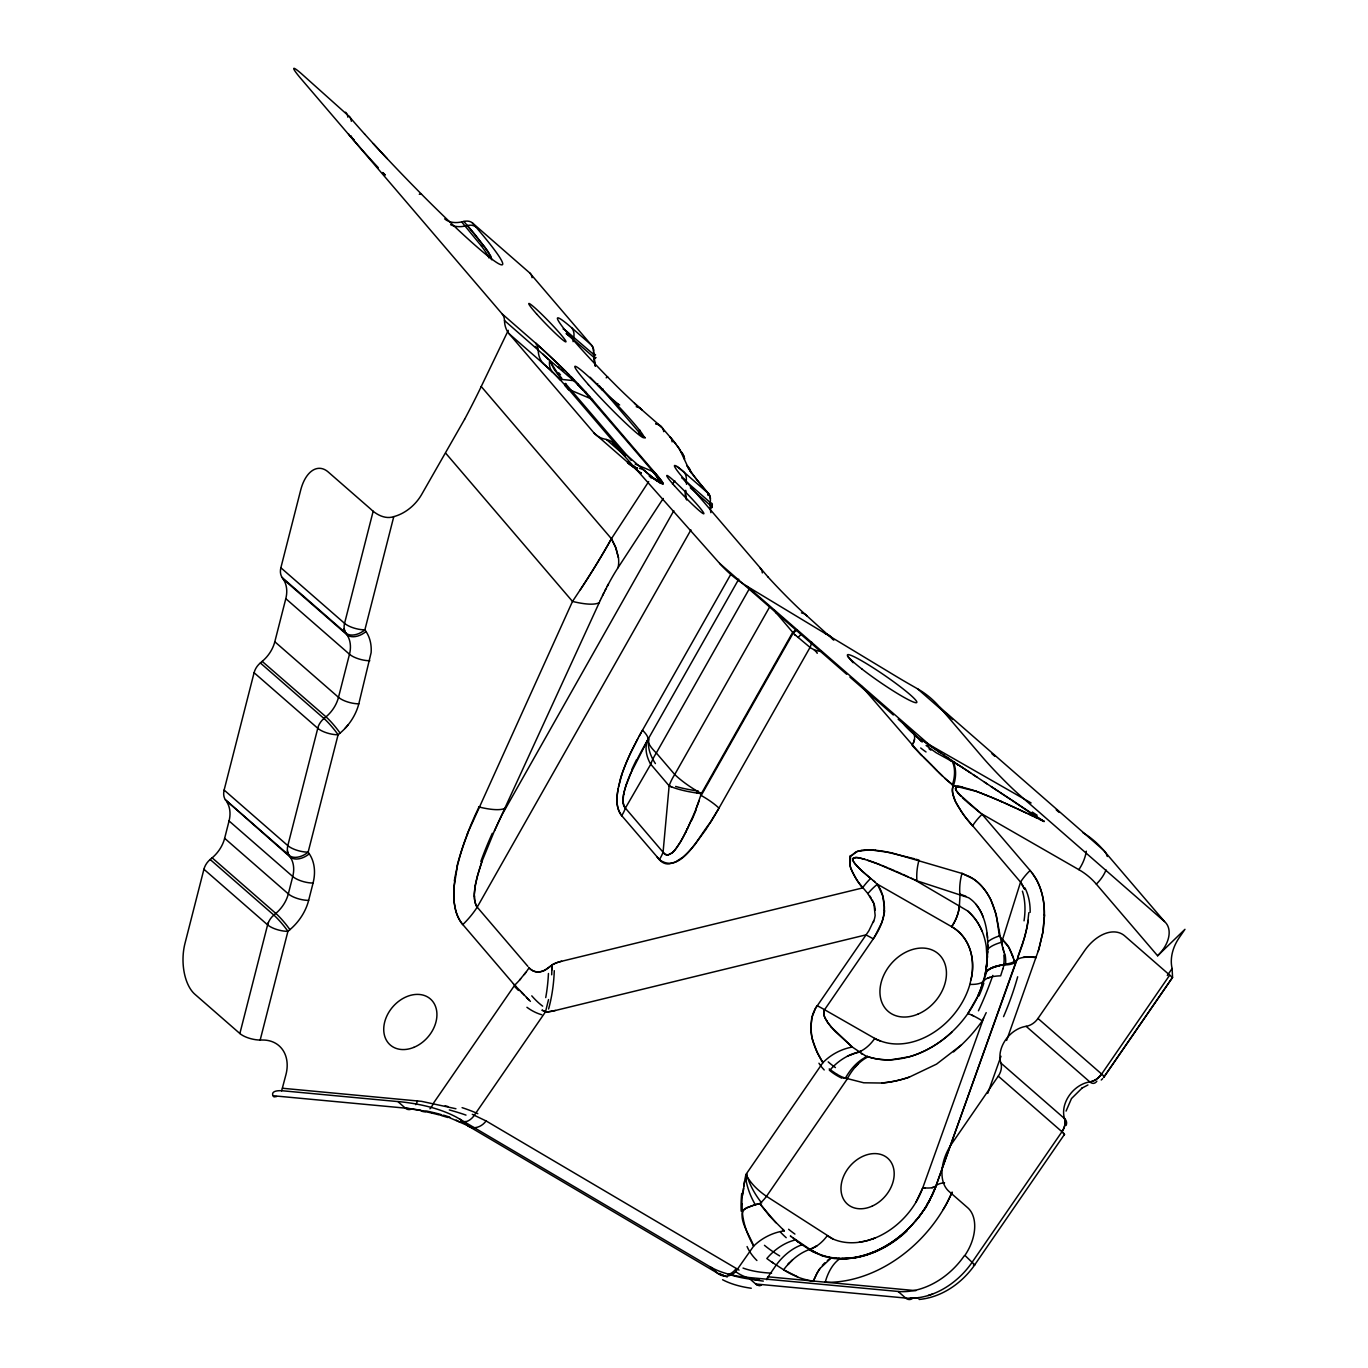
<?xml version="1.0" encoding="UTF-8"?>
<svg xmlns="http://www.w3.org/2000/svg" width="1368" height="1368" viewBox="0 0 1368 1368"><rect width="100%" height="100%" fill="white"/><g stroke="black" fill="none" stroke-linecap="round" stroke-linejoin="round"><path stroke-width="1.5" d="M527.86 966.355L477.21 907.155C471.498 897.494 475.448 885.472 477.62 875.349A158.004 118.127 -61.6 0 1 482.288 860.626L494.276 831.248L600.33 600.261M985.627 972.323A45.794 18.143 10.6 0 1 1002.402 964.936L1004.044 964.714A45.794 18.383 10.5 0 0 985.627 972.443L985.747 971.656A127.053 116.725 19.2 0 0 986.242 968.544C988.671 946.964 990.005 922.494 976 904.334A54.634 36.748 -80 0 0 968.612 897.733L916.919 880.821L876.922 863.482M987.73 947.511L987.73 944.809M474.354 894.826L474.337 896.245M551.697 974.803L552.039 964.919A46.888 32.456 -76 0 1 556.708 962.696L561.581 961.225M687.232 828.717A131.602 89.638 -84.7 0 1 679.52 843.389L677.69 846.313A41.211 27.907 -84.3 0 1 672.492 852.572L668.011 855.068L664.574 853.974L624.783 807.394L622.953 802.093L623.586 794.363M742.226 1203.96C741.422 1218.82 746.415 1233.303 753.648 1246.094L735.727 1271.641A15.253 12.637 -61.5 0 1 720.953 1275.181L467.069 1125.317L448.721 1117.331M552.022 965.551L552.039 964.919A55.558 38.458 -76 0 1 560.692 961.499L862.473 887.969A45.691 28.796 -37.1 0 1 864.319 885.489L865.294 884.275A45.948 28.967 -37.1 0 1 867.346 881.881L868.423 880.718A45.674 28.796 -37.1 0 1 870.629 878.393M552.022 966.167L551.92 969.878M1044.502 914.594L1042.792 932.925L1038.192 951.478M1044.502 915.363L1043.203 930.377L1039.064 948.622L1006.626 1040.415M987.61 952.915L987.662 951.119M710.437 508.349A15.27 3.232 2 0 0 710.112 505.134L710.214 502.501A15.27 11.577 -48.9 0 0 708.06 493.147L705.922 490.633A93.64 6.755 45.9 0 1 688.531 468.335L680.426 450.91A60.517 4.361 45.9 0 0 678.716 448.003L676.989 445.575M1028.822 912.712L1027.163 927.316L1022.529 944.347L935.917 1185.936A90.339 68.468 -48.9 0 1 931.916 1195.649L926.871 1205.071A89.484 67.955 -48.9 0 1 906.522 1230.396A89.792 68.109 -48.9 0 1 852.196 1257.756L841.747 1258.44M474.371 894.091L475.312 885.575M654.998 479.313L659.752 481.126L654.485 473.294L582.888 389.966M884.258 910.729C884.634 900.742 882.565 889.08 874.956 882.035M1064.92 1124.547L1065.108 1122.461M987.354 958.062L987.457 956.386M971.879 975.47A68.246 51.779 -48.9 0 0 951.649 926.683A30.541 19.665 -60.2 0 0 959.43 905.154L960.08 894.176L965.859 896.211M593.626 352.106L595.354 366.299M865.123 859.412C861.96 859.104 853.512 854.761 852.862 860.062A15.988 11.628 -76.9 0 0 854.863 863.413M852.777 859.155L852.897 860.181M987.115 961.328L987.251 959.72M695.97 809.052L701.391 793.594L792.482 632.785A15.253 1.419 -44.4 0 1 795.68 629.913M811.617 642.054A15.27 10.636 -54.6 0 1 810.044 647.406L718.987 808.129A295.06 204.208 -76 0 1 710.266 822.801C699.612 834.412 681.247 875.64 659.342 859.617A30.524 19.768 -40.6 0 0 663.087 852.059L669.14 785.848L650.518 763.96M742.756 1195.051L744.585 1181.439M742.978 1192.793L743.525 1188.262M454.74 880.804C452.945 895.527 452.842 912.507 462.829 924.58L513.496 983.831M986.448 967.244L986.636 965.859M1028.257 920.356L1025.008 936.293L1017.689 957.309M676.869 466.454L678.254 467.411A47.743 3.437 45.9 0 1 684.017 472.165A15.27 11.577 -48.9 0 1 686.172 481.519L686.086 481.946M573.089 341.641A30.524 23.153 -48.9 0 1 573.397 339.486L573.808 337.127A15.27 11.577 -48.9 0 0 571.653 327.773A70.828 5.113 45.9 0 0 561.359 325.276A70.828 5.113 45.9 0 0 607.854 377.243L617.242 386.682A70.828 5.113 45.9 0 0 624.064 393.351L634.547 403.252A70.828 5.113 45.9 0 0 640.104 408.297L661.411 426.901L669.807 436.717A49.505 3.574 45.9 0 1 674.698 442.634M686.035 482.254L682.991 478.834A36.799 2.651 45.9 0 0 681.709 477.842M879.077 1040.381A68.058 51.642 -48.9 0 0 969.912 984.327L971.879 975.435A68.058 51.642 -48.9 0 0 951.649 926.683L877.452 884.224A45.623 28.933 -31.6 0 0 875.469 885.865L874.186 887.011A45.965 29.138 -31.6 0 0 871.177 889.935L870.031 891.149A45.674 28.95 -31.6 0 0 867.893 893.629L873.93 903.667L875.144 915.431A26.693 19.46 -51.8 0 1 874.255 919.621L868.868 930.804L815.499 1008.353L811.737 1017.997L810.814 1029.266A98.547 54.686 -51.7 0 0 812.575 1039.902M971.041 979.898L971.879 975.435M618.233 788.276C616.609 797.288 615.549 807.992 621.688 815.619L660.419 860.763A22.298 15.424 -76 0 0 669.209 863.926L675.365 862.079L682.136 857.668M619.943 781.043C617.242 792.055 614.112 805.752 621.688 815.619M548.551 999.546L545.524 1011.79L474.371 1115.177A15.253 12.534 -68 0 1 466.933 1121.401L460.691 1122.034A15.253 12.534 -68 0 1 456.262 1120.05M457.203 867.09L454.159 886.105A97.692 74.111 -48.9 0 0 454.176 902.35L455.612 910.079A56.259 42.682 -48.9 0 0 462.76 924.631A68.725 44.494 -40.5 0 0 477.21 907.155L690.926 529.912M618.541 786.788L621.636 775.382M914.474 739.524L914.251 740.464A15.544 10.072 -40.5 0 1 913.174 743.337L912.097 745.235L913.516 746.86M289.896 929.676A15.27 1.949 49.8 0 0 275.823 913.414L212.143 857.821L210.159 859.497A15.27 11.577 -48.9 0 0 203.917 869.261L184.971 943.441A38.167 20.691 89.9 0 0 194.906 994.28L239.862 1033.524A15.27 5.506 14.3 0 0 260.176 1040.039L287.913 931.351L289.896 929.676A45.794 34.747 -48.9 0 0 308.638 900.383L313.067 883.044A45.794 34.747 -48.9 0 0 309.271 853.803L308.142 852.144L338.084 734.787L340.068 733.111A45.794 34.747 -48.9 0 0 358.809 703.819L371.121 652.673A45.794 34.747 -48.9 0 0 366.008 631.52L364.88 629.844A15.253 5.506 14.3 0 1 344.565 623.346L280.868 567.771L300.686 490.12A38.167 20.691 89.9 0 1 328.217 471.994L370.369 508.776C376.354 514.659 385.263 519.549 393.779 516.625A38.167 28.95 -48.9 0 0 421.447 494.84L464.556 419.377M623.979 792.465L626.339 784.36M986.208 1012.628L982.31 1020.802A121.991 92.545 -48.9 0 1 961.447 1044.93L936.533 1064.133L909.293 1077.129A121.803 92.408 -48.9 0 1 881.556 1083.029L863.738 1082.789L843.098 1077.522L845.236 1078.446A45.794 29.224 -69.9 0 1 867.295 1056.438L867.346 1056.455A89.707 68.041 -48.9 0 0 980.394 990.261L984.977 975.247A89.621 68.007 -48.9 0 0 986.995 957.737L986.26 946.588A89.707 68.041 -48.9 0 0 967.552 910.883L914.115 879.521M239.862 1033.524L267.598 924.854A15.27 11.577 -48.9 0 1 273.839 915.089L275.823 913.396A30.524 23.153 -48.9 0 0 288.323 893.885L292.752 876.529A30.524 23.171 -48.9 0 0 290.221 857.052L225.395 799.801A15.27 11.577 -48.9 0 1 224.13 790.054L254.089 672.714A15.27 11.577 -48.9 0 1 260.33 662.95L324.011 718.525A15.253 1.949 49.8 0 1 338.084 734.787A15.27 5.506 14.3 0 1 317.769 728.289L254.089 672.714M212.143 857.839A30.524 23.171 -48.9 0 0 224.643 838.293L229.054 820.954A30.524 23.153 -48.9 0 0 226.524 801.46M260.45 662.83L262.194 661.377A30.524 23.171 -48.9 0 0 274.814 641.746L285.809 598.671A30.524 23.171 -48.9 0 0 283.262 579.177L282.133 577.501A15.27 11.577 -48.9 0 1 280.868 567.771M317.769 728.289L287.81 845.629A15.27 11.577 -48.9 0 0 289.093 855.376L290.221 857.052A15.27 9.747 -34.1 0 0 309.271 853.803M373.173 511.222L344.565 623.346A15.27 11.577 -48.9 0 0 345.83 633.093L346.959 634.752A30.524 23.171 -48.9 0 1 349.49 654.246L338.494 697.321A30.524 23.153 -48.9 0 1 326.012 716.849L324.011 718.525M393.779 516.625L364.88 629.844A15.27 9.747 -34.1 0 1 345.83 633.093L282.133 577.501M281.637 1090.86L285.998 1074.427A38.167 28.95 -48.9 0 0 262.742 1040.022L260.176 1040.039M1015.928 961.516A30.677 11.457 19 0 1 1004.078 964.902L1002.812 968.971M267.752 924.289L268.385 922.528M982.994 983.13L983.609 981.01A80.319 55.883 -52.5 0 0 984.139 979.488L986.755 971.485A45.794 18.947 10.6 0 1 993.664 967.33L999.221 965.688M594.088 358.313A15.561 1.419 -2.2 0 0 595.268 357.988L595.696 357.664M766.884 1279.713A15.27 8.721 -84.6 0 0 768.098 1276.823L825.212 1282.175L826.46 1278.225A45.794 25.291 -88.4 0 1 838.841 1259.483L840.02 1258.68A89.843 68.229 -49 0 0 854.333 1257.637A89.912 68.4 -49.1 0 0 868.971 1253.875L872.613 1252.455M1172.547 977.402L1103.976 1076.975L1172.547 977.402L1172.12 968.527A38.167 28.95 -48.9 0 1 1179.199 937.696L1184.962 929.317L1157.619 955.787L1096.315 884.121A114.519 86.885 -48.9 0 0 1078.839 869.655L980.907 813.379M1002.812 968.971L1000.641 975.829A45.794 16.177 15.8 0 0 983.609 981.01M1066.065 1111.09L1071.469 1098.572L1082.345 1087.816M481.878 861.737L477.381 876.221A90.408 67.494 -61.6 0 0 475.209 885.575M983.643 1018.083L922.819 1187.698L915.944 1202.233A68.161 51.71 -48.9 0 1 866.406 1240.861L859.224 1242.247A68.161 51.71 -48.9 0 1 832.702 1238.878L827.178 1235.851A30.524 19.768 -57 0 1 810.01 1249.343L809.411 1249.548A45.794 29.651 -56.9 0 0 783.625 1269.778M987.764 1093.323L1000.966 1056.267M935.558 1187.202L1016.492 960.25A45.794 13.748 19.6 0 1 1036.175 957.617M873.297 922.425L873.81 921.023M467.377 833.796L572.508 601.424L583.042 585.572A118.93 15.458 -56.6 0 0 611.428 538.701L648.688 481.587M699.322 800.451L697.389 805.478A369.839 251.917 -84.7 0 1 694.414 812.917L687.386 828.871M934.703 1189.442L935.524 1187.321L934.276 1190.502M931.813 1195.615A89.604 67.887 -48.9 0 1 926.786 1205.037A88.869 67.733 -48.8 0 0 928.479 1202.489A90.476 68.674 -48.9 0 0 929.693 1200.215L936.088 1185.765A45.794 13.731 19.6 0 1 944.553 1182.79M934.173 1190.724L932.001 1195.615M691.302 820.236L685.83 832.069M700.826 793.525L701.391 793.594A45.794 12.312 29.5 0 1 674.732 774.51L656.315 752.981A45.794 12.312 29.5 0 1 648.432 738.583L630.289 774.151A109.047 69.152 -82.6 0 0 626.322 784.343M632.204 769.774L625.569 786.72A47.846 30.37 -82.6 0 0 623.688 794.398M494.395 830.992L495.9 827.708A480.544 359.305 -61.6 0 1 502.107 814.627L673.826 510.709M600.313 600.313L601.441 597.884M978.154 995.716L967.672 1013.876L968.852 1013.979A45.811 4.07 35.2 0 1 979.488 1019.143L982.31 1020.802M601.407 597.97L603.716 593.182M508.28 330.355L481.228 386.511L611.41 538.701L616.096 548.414L618.439 557.682A68.708 37.723 33.1 0 1 618.045 567.686L616.865 569.515A45.195 7.387 -63.1 0 0 609.598 581.896L604.827 590.976M602.519 595.627L606.058 588.548M636.838 760.078L637.488 758.778A329.859 209.218 -82.6 0 1 644.225 746.073L738.737 579.177M638.035 738.293L631.742 750.673A139.451 96.512 -76 0 0 619.738 780.957M634.803 744.483L633.76 746.569A160.312 110.962 -76 0 0 621.5 775.314M635.333 743.44L637.488 739.318M648.295 738.857L648.432 738.583A45.794 29.48 30 0 0 650.706 764.319L625.415 808.061A30.541 19.802 -40.5 0 1 621.688 815.653M607.238 586.256L608.435 583.999M637.933 738.481L641.353 732.222M639.215 736.104L641.917 731.213M641.831 731.384L731.179 573.654M748.963 589.42L656.315 752.981A45.828 29.669 -40.5 0 0 650.706 764.319M769.38 607.426L674.732 774.51A45.811 29.669 -40.5 0 0 669.123 785.848M701.22 795.406L793.03 633.35A15.27 1.419 -44.4 0 1 796.963 629.827M877.452 884.224L882.599 895.527L884.361 906.488A46.273 35.106 -48.9 0 1 881.659 922.836L874.46 937.148L824.323 1010.08L824.152 1015.672A45.281 30.831 -50.5 0 0 826.563 1020.596L826.699 1020.921M618.045 567.686L663.224 498.465M672.492 484.272L674.8 480.732M924.118 1209.586L922.955 1211.313A89.211 67.972 -48.8 0 1 918.082 1218.136M864.986 1055.515L852.298 1047.05A45.794 37.398 -32.3 0 0 822.886 1062.662L745.885 1174.548L745.423 1176.856A210.655 116.896 -51.7 0 0 743.85 1186.005M768.098 1276.823L776.255 1264.973A45.794 29.669 -56.9 0 1 802.041 1244.743L809.411 1249.548A91.04 69.084 -49 0 0 814.405 1252.421L821.125 1255.277A90.425 68.605 -48.9 0 0 825.383 1256.593L831.812 1257.944M1172.41 977.47L1124.735 935.917A38.167 24.573 -60.2 0 0 1084.482 950.863L1037.97 1018.459A15.27 11.577 -48.9 0 1 1026.137 1026.325A26.71 20.264 -48.9 0 0 1000.88 1063.039A15.27 11.577 -48.9 0 1 998.281 1076.154L951.752 1143.751A38.167 24.573 -60.2 0 0 948.965 1191.391L967.689 1207.739A38.167 24.573 -60.2 0 1 964.902 1255.379L972.101 1262.322A15.27 1.488 34.5 0 1 973.366 1265.024M1167.314 975.504L1172.12 968.527M1169.691 975.162L1101.65 1074.051A15.27 11.594 -48.9 0 1 1099.427 1076.736L1098.111 1077.967A15.27 11.577 -48.9 0 1 1089.817 1081.9A26.71 20.264 -48.9 0 0 1064.56 1118.614A15.27 11.577 -48.9 0 1 1061.961 1131.729L972.101 1262.322A68.691 52.121 -48.9 0 1 962.114 1274.429C947.477 1289.237 926.94 1299.822 905.684 1298.061L755.991 1284.022A15.27 8.721 -84.6 0 0 761.001 1285.322M974.58 1265.041L1064.424 1134.465M987.696 949.306A45.794 14.672 -0.2 0 1 1001.701 942.21L1020.562 882.121L965.945 817.859A203.746 141.007 -76 0 1 961.259 811.429L955.326 801.221L952.641 793.149A13.458 9.319 -76 0 1 952.402 790.721A7.678 5.301 -76 0 1 953.496 785.437A28.3 18.913 -66.8 0 0 953.171 762.044M820.065 1268.427A45.794 26.522 -80.1 0 0 816.918 1273.471L813.327 1281.064L816.901 1273.454A45.794 26.984 -80.8 0 1 820.065 1268.41L831.282 1257.859M550.979 965.791L545.387 969.809A27.89 19.306 -76 0 1 542.378 971.177A23.872 16.519 -76 0 1 529.023 967.843A68.588 43.776 -40.8 0 1 525.928 972.323L518.694 981.078A68.588 43.776 -40.8 0 1 514.727 985.131L433.485 1103.155A15.27 9.08 -79.4 0 1 429.962 1108.798M525.928 972.323L524.218 974.563M974.563 1265.143C961.721 1283.338 941.646 1297.428 919.074 1299.463M694.807 844.672L706.025 829.333L718.987 808.129A30.524 8.088 29.7 0 0 701.186 795.492M912.507 1224.428L917.979 1218.05M915.295 1221.299L916.645 1219.692M347.899 725.108L344.941 728.494M822.356 1265.434L824.784 1262.801M519.652 980.018L520.61 978.941M775.895 612.505L794.654 634.615A31.036 5.267 38.1 0 1 795.612 635.368L798.16 637.437L801.221 634.154M855.376 1066.937L858.095 1064.065M789.353 1262.989L787.848 1264.596L792.482 1259.962M1101.24 1080.002L1102.694 1078.6M906.625 1230.413L908.13 1228.96M659.752 481.126L649.184 476.064M953.513 1051.941L961.447 1044.93M262.194 661.377L325.994 716.849A15.27 1.949 49.8 0 1 340.068 733.111M551.372 965.466L550.021 966.577A38.954 26.95 -76 0 1 542.395 971.4M827.332 1260.526L829.948 1258.645M815.755 1246.59L816.884 1245.855L809.993 1249.343L790.328 1235.988L791.029 1236.535M867.346 1056.455L868.235 1056.763A45.794 28.403 -71.8 0 0 847.1 1079.198L766.507 1196.316A30.524 19.768 -56.9 0 1 759.787 1203.601L769.671 1216.152L784.309 1230.841A45.794 37.141 -29.2 0 0 753.648 1246.094C750.553 1236.005 731.675 1210.714 749.92 1206.627A46.426 32.439 -2.2 0 1 759.103 1203.72M742.277 1210.509L743.2 1209.945A45.777 31.943 -2.2 0 1 759.103 1203.755L759.702 1203.618M934.6 1186.877L935.917 1185.936A30.524 9.148 19.6 0 1 934.6 1186.877L931.95 1187.698A30.524 9.148 19.6 0 1 926.29 1187.988L922.819 1187.698A68.588 52.035 -48.9 0 1 915.944 1202.233M1081.814 1088.193L1087.953 1084.961M847.288 1056.318L851.101 1054.54M829.23 1068.887L830.273 1069.742A45.794 35.209 -46.2 0 1 856.932 1052.505L860.814 1051.154M992.45 967.826L993.664 967.33M276.558 1096.555L273.942 1096.897L273.053 1095.734A22.914 7.148 18.6 0 1 283.193 1090.843L397.866 1101.582L405.356 1108.131L411.477 1108.815M871.809 1239.203L875.4 1237.852M987.918 978.052L989.953 977.333M928.085 1295.564L932.651 1294.008M873.605 1238.553L866.406 1240.844A68.4 51.898 -48.9 0 1 859.224 1242.247M994.946 966.868L997.734 966.047A45.794 18.947 10.6 0 1 1004.026 964.867M933.404 1187.339L931.95 1187.698M555.647 1010.422L865.876 934.891A45.811 4.497 34.5 0 1 873.314 938.875M555.562 1010.439L548.893 1011.704A46.546 25.838 -51.7 0 1 545.524 1011.79L542.258 1010.234M555.083 1010.559L552.587 1011.123A51.026 28.318 -51.7 0 1 545.507 1011.824M444.668 218.863A30.524 19.768 -40.5 0 0 461.683 221.907L463.923 221.411A15.27 9.884 -40.6 0 1 472.422 222.933L529.809 273.019L591.267 344.89A15.27 9.884 -40.5 0 1 593.575 351.063M364.555 133.978L373.225 143.554A129.276 9.319 45.9 0 0 411.546 184.064L421.447 194.136A129.276 9.319 45.9 0 0 497.439 262.998A129.276 9.319 45.9 0 0 475.927 227.037A15.253 9.884 -40.5 0 0 467.429 225.515L465.188 226.011A30.541 19.768 -40.5 0 1 450.619 224.66M890.397 852.589L871.433 849.973A131.533 91.04 -76 0 0 868.064 849.904L857.326 851.409L851.118 855.872L855.718 852.059A37.535 25.975 -76 0 1 861.772 850.417M861.772 850.349L864.131 850.075A129.259 89.45 -76 0 1 875.623 850.349M918.971 1297.651L910.028 1298.283M667.635 855.103L671.859 853.102A29.173 19.87 -84.7 0 0 675.142 849.699L680.46 842.004A124.591 84.867 -84.7 0 0 685.813 832.052M855.034 857.616L855.684 857.582A41.998 30.558 -76.9 0 1 859.788 858.078L860.147 858.129A110.261 80.216 -76.9 0 1 864.029 859.104L880.376 864.832M955.941 786.292L975.811 791.2M956.642 786.292L957.771 786.292M839.456 1258.663L840.02 1258.68A90.305 68.691 -49.3 0 1 837.199 1258.663L834.514 1258.286L836.703 1258.492M924.016 1187.817L925.178 1187.92M560.042 379.483A30.455 5.113 -42.4 0 0 560.367 379.517L560.418 379.688A30.558 5.181 -43.3 0 0 561.957 379.449L573.688 380.629L578.39 385.28M282.475 1088.261L421.532 1101.343L455.937 1108.747M273.053 1095.734L406.313 1108.217L425.67 1111.261M825.212 1282.175L915.876 1290.674M964.389 1255.636A68.691 51.83 -48.9 0 1 898.212 1291.46L748.142 1277.455L756.384 1284.569A15.27 8.755 -84.7 0 0 761.446 1285.031M875.623 850.28L880.12 850.811A293.385 203.062 -76 0 1 884.549 851.495L914.747 858.847M958.01 786.292A38.047 27.805 -77.6 0 1 960.404 786.617L972.084 789.9M700.638 793.508L698.945 793.286M698.125 793.183L696.722 792.995M412.007 1108.884L420.404 1110.217A15.27 9.08 -79.4 0 0 425.516 1111.568M635.009 468.113L635.009 468.113A30.558 30.352 -81.9 0 0 640.994 472.969M960.404 786.617L961.43 786.822M828.307 1257.295L829.778 1257.585M891.85 852.897L962.166 873.502L973.4 878.94A82.029 56.772 -76 0 1 990.808 899.819C998.52 916.355 998.572 934.686 1003.855 951.923M445.164 1105.823L447.952 1106.541M440.205 1114.749L442.428 1115.382M916.184 859.275L919.005 860.147A45.794 33.02 -72.8 0 0 916.919 880.821M954.556 785.967L955.069 786.155A6.173 4.48 -74.7 0 0 955.719 786.309M867.586 860.164L869.723 860.882M972.802 790.106L976.205 791.337M870.134 861.019L874.699 862.644M976.051 791.234L981.574 793.337M954.864 786.087L955.001 786.138A5.677 4.121 -69.2 0 0 955.719 786.241M976.581 791.474L977.744 791.884M962.166 873.502L969.792 876.734A82.165 56.858 -76 0 1 990.842 899.905L996.178 914.337L999.41 935.934L1008.815 947.391L1013.466 958.301M977.898 791.918L993.048 797.989M875.434 862.934L876.426 863.293M880.633 1041.185L876.803 1039.526L878.17 1040.176M981.95 793.491L984.635 794.534M671.654 786.925L669.14 785.848A45.794 11.577 5.2 0 0 701.391 793.594M985.011 794.688L986.157 795.15M472.302 1114.339L486.085 1120.939L739.062 1270.102M881.796 865.397L887.439 867.705M986.533 795.304L989.218 796.398M989.851 796.621L997.648 799.955M635.162 464.077L653.1 471.652A15.253 9.884 -40.5 0 1 655.015 472.832L660.248 479.227A34.987 2.514 45.9 0 1 662.471 482.408L662.881 484.152L660.282 483.058A15.27 14.638 -62.1 0 0 655.272 479.604M888.841 868.287L894.45 870.681M993.561 798.177L998.418 800.28M998.007 800.092L999.7 800.844M999.119 800.571L1000.743 801.306M895.852 871.296L898.656 872.528M1000.641 801.238L1003.052 802.315M1000.23 801.049L1001.256 801.528M1001.085 801.426L1002.539 802.093M1002.59 802.093L1003.787 802.64M650.381 477.432L651.784 478.065M1004.403 802.896L1005.309 803.307M1003.941 802.691L1006.865 804.008M900.058 873.143L901.461 873.759M1005.822 803.546L1007.395 804.247M1006.762 803.956L1026.787 813.191M902.863 874.391L905.667 875.657M1007.241 804.162L1010.49 805.649M832.753 1238.878L766.507 1196.316A110.757 59.782 0.6 0 1 746.791 1176.001M817.329 1253.327L809.993 1249.343A89.792 68.109 -48.9 0 0 842.825 1258.44M1010.559 805.666L1016.082 808.197M907.087 876.29L908.489 876.939M911.293 878.222L912.712 878.872M971.639 1015.022L973.52 1015.911M1017.313 808.762L1034.738 816.97M1028.309 813.909L1029.848 814.627M1031.369 815.362L1032.891 816.08M1034.413 816.816L1035.952 817.551M544.379 1011.294L542.121 1010.165M1036.345 817.739L1044.109 821.484L1004.608 795.441M1035.149 817.158L1036.756 817.944M1039.834 819.415L1041.116 820.03M1040.963 819.962L1044.109 821.484L1037.183 817.397M876.631 1039.424L875.007 1038.569L876.717 1039.475M949.563 760.112L958.438 765.054L954.471 762.215M950.469 760.574L936.122 752.691L926.085 745.457M951.376 761.053L952.299 761.514M953.941 785.677L953.616 785.506A144.974 100.343 -76 0 1 951.718 784.103L944.69 778.135M953.77 785.591L953.616 785.506A176.387 122.077 -76 0 1 945.733 779.076L938.02 771.672M659.479 482.562L653.288 478.492M862.148 1054.13L861.276 1053.616M874.921 1038.517L824.562 1009.704A45.811 4.48 34.5 0 0 817.141 1005.702A21.255 11.799 -51.7 0 0 815.413 1008.472A25.718 14.261 -51.7 0 0 812.079 1016.732L810.745 1026.923L811.822 1036.859A160.124 88.852 -51.7 0 0 816.679 1051.137M723.398 1275.301A15.253 12.654 -59.4 0 1 717.208 1272.924L710.3 1266.905L457.22 1117.622A199.078 86.885 -14.4 0 0 397.951 1101.514M874.836 1038.466L874.75 1038.432A30.524 19.665 -60.2 0 1 858.882 1052.026M1157.619 955.787A30.524 19.768 -40.5 0 0 1164.51 921.536L1103.207 849.87L939.628 707.085A145.025 110.038 -48.9 0 0 917.483 688.771L911.105 685.129A152.703 14.963 34.5 0 1 894.022 675.074L747.321 586.444A164.228 139.724 -50.8 0 1 719.619 563.377L613.103 443.266L645.508 471.55A15.27 11.577 -48.9 0 0 639.489 468.42M904.299 724.92A160.33 121.649 -48.8 0 0 927.47 743.645L1031.096 802.965M837.113 1074.444L830.273 1069.759M660.282 483.058L662.95 483.4M958.028 764.798L960.627 766.405M960.507 766.337L970.801 773.04M962.303 767.465L969.211 771.979M783.625 1269.778L797.664 1276.891A123.205 93.469 -48.9 0 1 783.625 1269.778L773.159 1262.972A131.225 49.607 11.9 0 1 771.364 1261.758A131.619 49.761 11.9 0 1 769.055 1260.15L766.832 1258.509A45.794 33.054 -49.7 0 1 795.475 1239.887L796.997 1241.135A82.456 40.185 4.7 0 0 798.194 1242.059L800.28 1243.563A81.122 39.535 4.7 0 0 802.041 1244.743M995.887 789.695L998.623 791.474M1010.576 799.391L1006.899 796.963M1011.482 799.989L1012.405 800.588M969.485 772.185L977.299 777.349M987.354 784.018L973.024 774.544M984.361 782.068L995.562 789.456M1000.008 792.397L1003.685 794.842M1013.397 801.255L1032.276 814.234M991.133 786.549L997.392 790.67M998.195 791.217L1006.455 796.672M957.634 764.336L959.84 765.806M959.601 765.653L962.559 767.619M951.752 760.403L954.693 762.369M947.836 757.769L948.811 758.419M951.82 760.454L946.229 756.692M943.749 755.016L946.622 756.949M944.091 755.239L940.397 752.742M939.2 751.938L940.688 752.947M939.474 752.109L938.619 751.528A77.6 5.455 36.4 0 1 933.181 747.8L931.728 746.791M931.42 746.569L747.321 586.444M930.052 745.611L931.865 746.877A69.272 4.856 36.4 0 0 938.824 751.682M547.303 358.228L573.688 380.629A15.27 1.009 -44.3 0 0 574.098 379.877L568.438 374.062M657.341 481.057L655.99 480.065M929.334 745.081L927.538 743.73M634.256 467.685L633.452 467.069M794.722 1239.322L793.218 1238.228M653.887 478.458L654.81 479.176M654.485 478.92L649.509 474.952M632.785 466.556L634.085 467.548A30.524 27.428 -52 0 0 637.813 470.917M980.976 813.447L958.301 793.389M633.076 466.762L630.956 465.086A49.505 3.574 45.9 0 1 627.536 462.213L594.037 432.972L509.187 333.843A30.524 23.171 -48.9 0 1 504.484 320.539A15.27 11.577 -48.9 0 0 502.124 313.888L301.661 79.515A38.167 2.753 45.9 0 1 301.49 73.752L349.028 116.297A129.276 9.319 45.9 0 0 364.589 134.013M979.881 812.592L966.971 801.939M558.161 366.88L559.649 368.095M870.082 877.931L862.028 870.989A180.662 131.345 -77 0 1 859.754 868.851L854.812 863.499M798.16 637.437L810.044 647.406A45.093 31.207 -76 0 0 821.45 651.424M872.425 879.88L865.824 874.357M561.171 369.343L562.693 370.625M872.835 880.222L874.973 882.035M873.263 880.582L874.118 881.317M571.653 327.773L591.267 344.89A15.287 11.594 -48.9 0 1 593.421 354.261A15.27 1.368 -2.3 0 1 594.533 355.406M354.312 139.998L351.388 137.45A30.524 19.768 -40.5 0 1 348.498 133.808M593.404 354.244L566.489 331.124A59.953 4.326 45.9 0 0 563.103 328.953M573.397 339.486L593.524 357.048A15.27 1.368 -2.3 0 1 594.225 358.331M598.158 385.571A36.594 2.651 46 0 0 613.958 400.619L618.387 404.466M710.385 498.875L710.368 498.003A15.27 9.884 -40.5 0 0 708.607 493.677L684.017 472.165A47.675 3.437 45.9 0 0 680.084 474.354L767.875 576.834M502.124 313.888L535.846 343.317A15.287 11.594 -48.9 0 1 538.188 349.986A30.524 23.171 -48.9 0 0 542.908 363.272L545.9 365.957A89.826 6.481 45.9 0 1 551.954 371.515A14.877 1.06 45.9 0 1 559.803 379.517M504.484 320.539L543.558 354.774M686.172 481.502L710.214 502.501A15.253 3.232 2 0 1 710.522 505.715M690.327 487.846L710.112 505.134A15.27 3.249 2 0 1 712.164 507.271M917.483 688.771L952.778 719.568M991.971 753.785L994.895 756.333M1056.25 809.873L1059.174 812.438M509.187 333.843L542.908 363.272M1164.51 921.536L1019.656 795.116A38.167 2.753 45.9 0 1 982.019 756.658L939.628 707.085M625.347 456.074L606.469 439.59A15.476 13.064 -54.4 0 1 613.155 443.198M767.91 576.869A47.589 3.437 45.9 0 0 801.99 611.428L833.813 640.156M719.619 563.377L846.689 674.287M849.921 677.092L893.338 715.002M898.16 719.209L903 723.415M1037.97 1018.459L1101.65 1074.051A15.27 1.488 34.5 0 1 1103.378 1076.907M865.226 873.844L863.447 872.271M1026.137 1026.325L1089.817 1081.9A15.27 11.594 -49 0 0 1099.427 1076.753M1000.88 1063.039L1064.56 1118.614A15.27 9.046 -18 0 1 1066.134 1125.385M998.281 1076.154L1061.961 1131.729A15.27 1.488 34.5 0 1 1063.723 1134.602A15.253 1.488 34.5 0 0 1061.944 1131.729A15.151 11.491 -48.9 0 0 1065.056 1123.504M283.262 579.177L346.959 634.752A15.27 9.747 -34.1 0 0 366.008 631.52M285.809 598.671L349.49 654.246A15.27 5.506 14.3 0 0 369.805 660.744M274.814 641.746L338.494 697.321A15.27 5.506 14.3 0 0 358.809 703.819M898.195 1291.529L905.684 1298.061A15.27 8.721 -84.6 0 0 912.011 1298.848M224.13 790.054L287.81 845.629A15.253 5.506 14.3 0 0 308.142 852.144A15.27 9.747 -34.1 0 1 289.093 855.376L225.395 799.801M229.054 820.954L292.752 876.529A15.27 5.506 14.3 0 0 313.067 883.044M224.626 838.293L288.323 893.885A15.27 5.506 14.3 0 0 308.638 900.383M210.159 859.497L273.839 915.089A15.253 1.949 49.8 0 1 287.913 931.351A15.27 5.506 14.3 0 1 267.598 924.854L203.917 869.261M460.161 1119.28L467.069 1125.317A15.27 12.654 -59.5 0 0 486.085 1120.939M965.911 800.998L962.371 797.698M862.849 871.741L858.847 867.962M567.344 374.712L568.917 376.149M902.948 723.364A51.898 3.745 45.9 0 1 912.37 731.983L922.169 742.072M625.415 808.061L625.142 807.804A8.909 5.643 -82.6 0 1 623.004 802.606L622.902 800.964M552.142 371.72L546.824 366.795A48.307 3.471 45.9 0 0 542.891 363.255M782.599 1229.234L784.309 1230.841M921.109 741.08L912.336 731.983L913.362 733.111A15.27 9.884 -40.5 0 1 913.174 743.337M555.015 360.998L565.839 371.498M850.092 865.363C851.597 843.115 847.852 864.781 851.443 869.672A62.039 42.938 -76 0 0 854.145 875.332L854.572 876.136A120.589 83.465 -76 0 0 858.523 882.428L867.893 893.629M555.374 361.357L559.204 365.017M641.267 434.87L600.432 387.11M942.518 776.084L938.739 772.39M530.408 1001.376L522.012 992.723M560.196 365.991L567.207 372.831M921.245 754.862L929.539 763.053M923.485 757.051L928.291 761.805M922.186 755.803L920.151 753.785M921.006 754.64L913.995 747.407M516.078 986.602L514.385 984.875M601.099 388.495L596.841 384.22M567.036 372.677L568.575 374.199M919.843 753.477L861.105 685.625M528.766 999.786L526.492 997.46M928.786 762.301L931.916 765.464M930.018 763.532L931.283 764.815M935.917 769.534L938.089 771.74M571.277 376.918L572.696 378.355M937.251 770.902L932.395 765.926M931.591 765.122L932.566 766.114M775.913 1222.736L759.787 1203.601M933.181 766.747L935.609 769.226M574.132 379.808L577.98 383.792M961.02 796.364L960.336 795.663A81.806 59.474 -77 0 1 959.344 794.586A42.955 31.242 -76.9 0 1 956.813 791.474L956.283 790.55M858.044 867.141L855.769 864.679A21.272 15.458 -77.1 0 1 852.794 860.284M520.216 990.825L514.436 984.943M519.977 990.569L521.687 992.364M590.138 377.26L596.38 383.758A30.524 2.941 -44.5 0 0 597.816 383.741M521.122 991.766L522.525 993.271M522.456 993.202L524.252 995.1M378.269 167.665L375.995 165.22A95.025 6.84 45.9 0 1 354.893 141.554A30.541 19.768 -40.5 0 1 351.131 135.911M682.581 453.68A15.27 14.928 -24.2 0 1 684.547 459.152L684.325 458.006A15.287 14.945 -24.3 0 0 683.145 454.706L680.426 450.91A59.97 4.326 45.9 0 0 678.186 447.25M585.299 391.624L589.625 396.464M528.869 967.518L529.484 968.202A23.683 16.399 -76 0 0 542.378 971.195M589.625 396.446L654.981 472.815A39.176 2.821 45.9 0 1 663.309 483.759M565.942 384.117L565.292 383.365L631.178 460.332M831.385 1027.18L852.298 1047.05L835.609 1031.831A228.815 155.935 -50.2 0 1 832.924 1028.958L828.581 1023.657A89.98 61.355 -50 0 1 826.648 1020.955M847.544 656.212L853.102 662.711M1031.215 871.775L982.087 814.302A45.794 29.651 -40.5 0 0 972.494 825.913L969.519 822.373A250.053 173.069 -76 0 1 963.739 814.952L957.549 805.495A64.091 44.357 -76 0 1 953.941 798.057M472.422 222.95L475.927 227.037M463.923 221.411L485.315 247.728L490.907 256.346L491.745 259.8L488.308 252.003L475.106 234.68A118.503 8.533 45.9 0 0 467.411 225.498M461.683 221.907L481.639 246.291M559.939 379.586A24.35 1.761 45.9 0 1 567.703 388.204L622.389 452.124M445.848 453.355L572.508 601.424A68.691 16.313 24.5 0 0 599.218 602.638M656.999 856.881L659.342 859.617M708.06 493.147L708.932 494.344M513.462 983.78L514.368 984.84M561.94 379.466L554.69 370.095A48.393 46.905 -77.6 0 1 553.578 368.231L549.679 360.434M560.624 377.893L550.261 361.768M1031.044 871.587L1035.901 878.683M773.997 610.145L776.614 613.394M674.698 442.634L677.605 446.43M681.213 451.765L681.931 452.688M862.473 887.969L861.071 886.071A155.747 107.798 -76 0 1 856.334 879.128L852.178 871.416A36.149 25.017 -76 0 1 850.058 865.38M1032.395 873.314L1032.755 873.81A95.76 72.658 -48.9 0 1 1044.314 914.645M869.552 895.698L871.057 897.853M1020.699 882.309L1024.205 888.465M1020.973 882.719L1022.341 884.891M826.802 1021.075L827.212 1021.708A124.505 84.867 -50.2 0 0 831.402 1027.18M822.886 1062.662L816.628 1051.188M663.087 852.059L664.472 853.871A8.259 5.626 -84.6 0 0 667.635 855.103M1022.46 885.096L1024.632 889.422M746.706 1176.035L745.885 1174.548L746.825 1178.036L746.329 1176.258M611.41 538.701L615.344 546.499L618.439 557.682M872.374 900.11L873.93 903.667M1013.996 960.011L1014.714 961.841A10.414 2.343 -87.8 0 1 1014.338 961.242M983.301 917.21L981.779 913.619A55.165 37.073 -80 0 0 976 904.334M1012.457 955.172L1009.704 948.947A67.733 49.966 -31.4 0 0 1007.908 945.818A65.544 48.393 -35.6 0 0 1005.634 942.928L1003.086 940.226A30.541 19.768 -40.5 0 1 1001.735 942.227M1014.355 961.105L1012.833 956.266M812.541 1039.937L817.021 1052.026A270.009 149.83 -51.7 0 0 822.903 1062.645M874.34 904.898L874.956 907.411M1001.906 942.928L1002.453 945.066M707.94 493.865L708.214 495.507M1002.983 947.289L1003.719 951.136M823.81 1014.286L824.117 1010.525A3.54 2.411 -50.2 0 1 824.562 1009.704M960.302 786.822A17.596 12.791 -76.7 0 0 956.557 786.737L955.634 789.062A7.062 5.13 -76.9 0 0 956.283 790.533M875.161 908.711L875.298 910.028M987.115 933.335L987.508 937.661M955.548 788.481L956.266 787.062A4.48 3.266 -76.9 0 1 957.155 786.737L958.335 786.6A38.201 27.805 -77.2 0 1 962.183 787.028M959.43 905.154A30.524 19.699 -60.1 0 1 951.615 926.7M983.489 981.147A30.541 10.482 15.9 0 1 969.912 984.396M967.552 910.883A89.792 68.126 -48.9 0 1 982.087 931.18M951.906 1032.036A89.792 68.126 -48.9 0 1 909.754 1056.66L892.004 1059.687A89.792 68.126 -48.9 0 1 867.226 1056.506A53.198 34.303 -23.7 0 1 864.935 1055.566M986.961 957.651A89.707 68.041 -48.9 0 1 984.977 975.145M851.153 1054.779A45.828 34.901 -45.6 0 1 858.882 1052.248M642.481 730.221A30.524 8.208 29.5 0 1 647.731 739.797M622.833 800.502A25.12 15.92 -82.6 0 1 624.047 792.5M689.198 468.369A15.133 14.809 -24.4 0 1 690.635 471.567L690.943 472.695A15.287 14.945 -24.2 0 0 687.044 465.599A95.435 6.874 45.9 0 0 688.549 468.335A93.742 6.755 45.9 0 0 705.905 490.616L706.469 491.163A15.253 9.867 -40.5 0 1 708.111 494.669M349.028 116.297A15.27 9.884 -40.4 0 1 351.337 121.29M345.523 112.193A15.27 9.884 -40.5 0 1 347.831 117.169M710.881 512.658A29.104 18.605 -85.8 0 1 710.163 505.1M736.223 1268.563A15.253 12.654 -59.4 0 1 728.238 1274.617M1004.967 954.009A46.649 38.372 -36.9 0 1 1005.548 964.543M1003.855 955.206A45.298 35.927 -44.8 0 1 1003.753 964.714M1004.061 951.854A74.436 62.432 -29.8 0 1 1004.386 954.231M684.239 479.347A15.253 9.884 -40.5 0 1 686.548 484.323M760.01 567.942A15.27 9.884 -40.5 0 1 762.318 572.918M567.72 388.204A30.541 19.768 -40.5 0 0 571.499 390.547L590.634 398.618A15.27 9.884 -40.5 0 1 592.515 399.781M477.022 907.343A23.512 17.562 -61.7 0 1 474.525 896.143M454.347 880.838A211.202 160.227 -48.9 0 1 467.668 833.847M505.339 808.112A68.691 16.331 24.6 0 1 478.595 806.898M456.741 867.073A284.544 215.87 -48.9 0 1 478.988 807.017M835.438 1067.57A119.7 50.308 5.3 0 1 828.204 1061.893M824.203 1069.947A119.751 55.404 -0.9 0 1 818.953 1063.227M748.039 1277.524A119.751 48.872 -12.8 0 1 710.402 1266.871M759.599 1280.123A122.607 53.591 -13.4 0 1 730.649 1274.873M751.271 1288.246A122.658 60.021 -17.8 0 1 722.578 1279.73M843.15 1077.488A92.819 47.965 -7.8 0 1 837.165 1074.41M841.936 1078.223A92.255 48.718 -9.3 0 1 829.316 1070.135M801.443 612.881A15.27 11.577 -48.9 0 1 807 615.942M554.279 970.681A137.056 88.544 78 0 1 548.602 1008.985M606.178 377.825A15.27 1.471 -44.5 0 1 607.854 377.243M636.24 406.724A15.27 11.577 -48.9 0 1 641.814 409.784M640.104 408.28A71.102 5.13 45.9 0 1 634.53 403.252M655.853 423.841A15.27 11.577 -48.9 0 1 661.411 426.901A15.27 9.884 -40.5 0 1 663.702 431.638M656.059 423.909A14.603 11.047 -48.4 0 1 661.325 426.987M676.271 444.651A50.411 3.625 45.9 0 0 669.824 436.734A15.27 9.884 -40.6 0 1 672.115 441.847M832.821 639.454A15.27 9.884 -40.5 0 0 831.043 636.924A15.27 11.577 -48.9 0 0 825.502 633.88M653.117 477.825A88.014 6.344 45.9 0 1 645.593 471.635M649.629 475.072A67.408 4.873 46 0 1 645.662 471.721M577.98 383.792A35.072 2.531 45.9 0 1 586.427 392.873M555.494 361.528A103.335 7.438 45.9 0 0 535.743 343.214A101.677 7.336 45.9 0 1 555.134 361.169M419.309 194.307A15.27 2.633 -44.7 0 1 421.447 194.119M387.093 158.534A129.019 9.302 45.9 0 1 373.225 143.554M529.809 273.019A15.27 9.832 -37.7 0 1 532.049 277.67M514.932 986.875A206.619 75.548 24.6 0 1 518.455 990.432M542.651 1006.147A124.591 62.603 84.6 0 1 531.776 995.853M449.303 1109.927A177.994 40.185 2.8 0 1 465.992 1115.108M462.093 1107.652A178.182 43.947 1.2 0 1 477.825 1113.672M852.555 858.676A4.309 3.129 -76.9 0 1 855 857.821M317.684 728.289A15.27 11.662 -48.4 0 1 324.045 718.422M727.229 1277.011A123.992 52.531 -11.8 0 1 719.551 1273.54M417.479 1100.932A15.27 8.721 -84.6 0 1 415.786 1104.677M412.024 1108.73A15.27 8.721 -84.6 0 1 405.356 1108.131M566.284 333.638A58.157 4.189 45.9 0 1 573.363 339.452A58.157 4.326 45.8 0 0 566.386 333.758M761.685 1202.968A170.419 108.551 -1.2 0 1 747.68 1177.899M741.849 1204.165A164.656 93.52 -50.3 0 1 742.328 1195.239M741.199 1211.176A161.698 90.818 -51 0 1 741.712 1193.392M745.799 1181.011A224.044 131.431 -49.1 0 1 747.15 1174.171M1107.276 856.488A30.524 19.768 -40.5 0 0 1103.207 849.87A145.059 110.056 -48.9 0 0 1082.635 832.479M1106.028 869.911A30.524 19.768 -40.5 0 1 1096.315 884.121M619.653 404.979A30.524 23.153 -48.9 0 1 613.907 400.55M441.385 1115.57A146.462 33.909 1.1 0 1 447.712 1117.485M443.523 1115.177A145.914 34.456 0.7 0 1 449.798 1117.16M432.288 1113.176A146.564 36.389 -0.1 0 1 439.299 1114.954M434.049 1112.714A145.914 36.885 -0.4 0 1 441.06 1114.561M424.849 1111.534A147.881 38.595 -0.9 0 1 432.356 1113.176M426.457 1111.004A147.556 39.176 -1.1 0 1 433.964 1112.714M1101.531 1073.983A15.27 11.457 -49 0 1 1099.342 1076.65M959.874 894.262A45.845 33.294 -72.5 0 1 962.012 873.314M755.495 1205.02A170.555 112.569 -8.3 0 1 745.645 1178.224M779.674 1255.927A125.856 48.479 11.3 0 1 764.456 1245.325M756.897 1260.509A125.873 58.636 1.6 0 1 747.082 1246.556M786.207 1237.698A168.777 96.871 -5.7 0 1 780.529 1232.209M794.911 1234.073A168.709 91.331 -1 0 1 788.601 1229.268M952.761 762.489A28.283 17.698 -67.7 0 1 952.299 785.181M930.89 750.126A135.107 64.895 71.8 0 1 929.043 748.775M928.992 746.022A130.028 59.474 69.5 0 1 927.247 744.585M926.649 743.423A125.77 56.567 68.7 0 1 922.271 739.472M958.489 792.995A14.655 10.653 -76.9 0 1 955.326 788.686M1086.312 851.204A30.524 19.665 -60.2 0 1 1078.839 869.655M1064.475 1118.665A15.664 11.765 -50.8 0 1 1064.885 1123.538M814.028 649.732A29.155 1.214 39.3 0 1 817.158 653.254M480.835 861.498A281.551 211.185 -61.5 0 1 492.343 833.232M481.468 246.12A116.588 8.379 46 0 1 488.957 257.936M481.314 386.426A114.211 11.457 -61.3 0 1 464.59 419.36M611.445 538.667A119.358 15.51 -56.6 0 1 580.34 589.676M289.076 855.393A15.253 11.594 -48 0 1 287.383 850.93M345.813 633.11A15.253 11.594 -48 0 1 344.137 628.647M535.213 346.429A56.618 4.07 45.9 0 1 537.077 348.002M544.036 355.372A110.893 7.438 45.7 0 1 548.551 359.545M552.005 371.6A30.524 17.425 -46.8 0 1 549.628 360.451M982.686 983.13A78.797 53.608 -53.4 0 1 977.846 995.647M983.814 983.113A79.31 55.25 -52.7 0 1 978.975 995.904M987.696 942.056A45.845 13.235 -2.8 0 1 999.392 935.934M602.484 390.325A43.434 26.967 -88.2 0 1 599.304 385.571M603.049 389.025A15.27 9.884 -40.5 0 1 602.621 390.034M639.745 429.962A15.27 9.884 -40.5 0 1 638.856 432.391M645.234 437.794A43.434 26.967 -88.2 0 1 638.719 432.698M645.2 437.674A41.16 25.564 -88.2 0 1 641.267 434.887M986.448 968.578A126.506 116.092 21.5 0 1 985.9 971.69M1023.35 957.258A45.811 13.971 19.9 0 1 1035.815 957.326M651.784 470.575A34.679 2.685 45.7 0 1 657.717 477.74M658.521 478.475A27.941 2.531 44.7 0 1 659.12 479.416A28.078 2.599 44.4 0 1 659.513 480.151A29.446 2.77 44 0 1 659.701 481.074M606.537 439.436A30.575 24.026 -44.1 0 1 594.02 432.989M577.33 384.032A27.856 2.958 45 0 1 583.213 390.137M798.194 1242.059A81.516 39.758 4.7 0 1 797.014 1241.135M1017.672 976.786A282.355 222.18 -47.7 0 1 1003.548 1016.646M992.809 975.401A282.389 197.967 -52.4 0 1 978.445 1010.798M686.548 499.508A30.524 19.768 -40.5 0 1 685.607 491.026M686.702 499.884A30.558 19.785 -40.5 0 1 685.71 490.325M568.951 390.068A49.163 5.677 52 0 1 564.625 385.246M561.718 378.149A51.574 8.482 53.1 0 1 560.504 376.679M560.521 374.952A49.026 2.018 50.3 0 1 558.691 372.797M825.383 1256.576A91.023 69.084 -49 0 1 821.142 1255.277M814.336 1252.387A91.023 69.084 -49 0 1 809.326 1249.497M852.161 1257.979A89.108 68.075 -49.8 0 1 842.842 1258.611M852.127 1258.235A89.604 68.656 -49.5 0 0 880.633 1249.377A89.69 68.879 -49.1 0 0 906.967 1230.944M926.803 1205.242A90.339 68.468 -48.9 0 1 917.86 1218.153M839.918 1258.868A90.339 68.468 -48.9 0 0 912.388 1224.548A88.27 67.784 -49 0 1 908.215 1229.045M834.754 1258.543A90.339 68.468 -48.9 0 1 832.052 1258.201M926.905 1205.174A90.408 68.605 -48.9 0 0 928.462 1202.472A90.014 68.571 -48.8 0 0 929.812 1200.266M839.559 1258.44A90.014 68.571 -48.8 0 1 837.883 1258.355M927.145 1205.276A88.988 67.972 -48.7 0 1 924.358 1209.705M906.762 1230.601A90.1 68.691 -49.2 0 1 872.63 1252.695M578.288 385.297A27.787 2.685 45.1 0 1 582.648 389.846M595.234 365.735A28.164 14.826 81.2 0 1 593.729 357.065M541.745 1014.731A129.19 70.23 -87.6 0 1 526.936 1007.293M548.448 973.503A136.988 83.534 79.8 0 1 545.729 997.58M1020.511 882.104A45.828 29.72 -40.5 0 1 1030.138 870.458M1015.928 961.02A6.293 1.454 -79 0 1 1014.663 962.063M1014.218 961.55A30.558 11.543 12 0 1 1003.496 964.269M1014.115 961.482A27.155 3.061 81.4 0 1 1013.859 960.729M1012.286 955.103A75.907 35.654 39.3 0 1 1012.662 956.198M1024.94 887.883A62.911 47.931 -56.6 0 1 1030.138 912.37M773.228 1262.972A131.824 49.881 11.9 0 1 771.432 1261.758M884.651 910.678A52.24 39.638 -48.9 0 1 873.177 938.79M794.654 634.615A31.532 5.318 38.1 0 1 795.612 635.368M1096.862 1081.182A15.253 7.421 81.5 0 1 1089.817 1081.9M1022.409 891.132A63.338 43.383 -65.3 0 1 1024.034 920.835M1035.986 878.615A96.307 73.068 -48.9 0 1 1044.314 915.397M767.773 1276.806A15.27 8.755 -84.7 0 1 766.73 1279.354M771.569 1273.146A92.272 37.569 -12.5 0 1 743.029 1268.068M763.31 1281.098A92.255 43.468 -18 0 1 735.813 1271.744M825.007 1282.295A122.829 93.195 -48.9 0 0 947.066 1202.746L952.196 1192.092A123.154 93.451 -48.9 0 1 943.253 1209.483M813.122 1281.183A122.829 93.195 -48.9 0 1 797.441 1276.994M909.395 1077.078A121.991 92.545 -48.9 0 1 881.693 1082.96M631.4 465.428A53.933 3.882 45.9 0 1 627.536 462.23A30.524 23.171 -49.1 0 0 637.471 468.078M636.855 467.924A30.541 23.171 -48.9 0 1 627.502 462.179M633.846 465.77A21.888 1.573 45.9 0 1 635.265 468.113M552.056 371.6A15.715 1.129 45.9 0 1 559.871 379.552M655.392 763.583A45.794 25.804 36.6 0 1 648.996 739.25M698.261 791.046A45.794 9.337 5.9 0 1 675.655 786.429M826.922 1020.955A37.723 25.701 -50.2 0 1 823.673 1014.372M696.329 809.326A319.804 218.487 -84.8 0 1 691.678 820.458M631.862 769.432A215.682 137.467 -82.7 0 1 636.513 759.719M641.233 473.02A30.524 27.411 -52.5 0 1 640.344 472.541M952.863 793.423A10.089 6.994 -76 0 1 953.274 785.335M953.77 797.39A25.411 17.579 -76 0 1 952.692 793.543M542.754 354.021A102.908 7.456 46 0 1 547.217 358.142M1037.149 815.26A207.85 111.68 62.4 0 1 1032.31 812.062M926.033 751.955A126.985 63.544 73.2 0 1 920.698 747.988M694.756 844.603A92.066 63.715 -76 0 1 682.17 857.787M588.394 384.596A49.607 3.574 45.9 0 0 643.729 437.76A49.607 3.574 45.9 0 0 596.157 383.724A49.607 3.574 45.9 0 0 588.394 384.596M674.458 485.777A26.727 1.932 45.9 0 0 703.802 513.787A26.727 1.932 45.9 0 0 677.468 484.101A26.727 1.932 45.9 0 0 674.458 485.777M536.547 313.87A26.727 1.932 45.9 0 0 565.89 341.863A26.727 1.932 45.9 0 0 539.573 312.195A26.727 1.932 45.9 0 0 536.547 313.87M413.82 1047.375A30.541 23.171 -48.9 0 0 431.433 999.94A30.541 23.171 -48.9 0 0 385.742 1018.63A30.541 23.171 -48.9 0 0 413.82 1047.375M382.869 172.59A95.025 6.84 45.9 0 0 385.212 175.087A94.768 6.823 45.9 0 1 382.869 172.59M861.908 669.003A41.98 4.104 34.5 0 0 916.628 702.588A41.98 4.104 34.5 0 0 867.876 664.472A41.98 4.104 34.5 0 0 861.908 669.003M872.374 1206.029A30.558 23.188 -48.9 0 0 887.866 1158.337A30.558 23.188 -48.9 0 0 842.517 1179.182A30.558 23.188 -48.9 0 0 872.374 1206.029M918.099 1014.064A38.167 28.95 -48.9 0 0 939.235 954.659A38.167 28.95 -48.9 0 0 882.257 978.924A38.167 28.95 -48.9 0 0 918.099 1014.064"/></g></svg>
